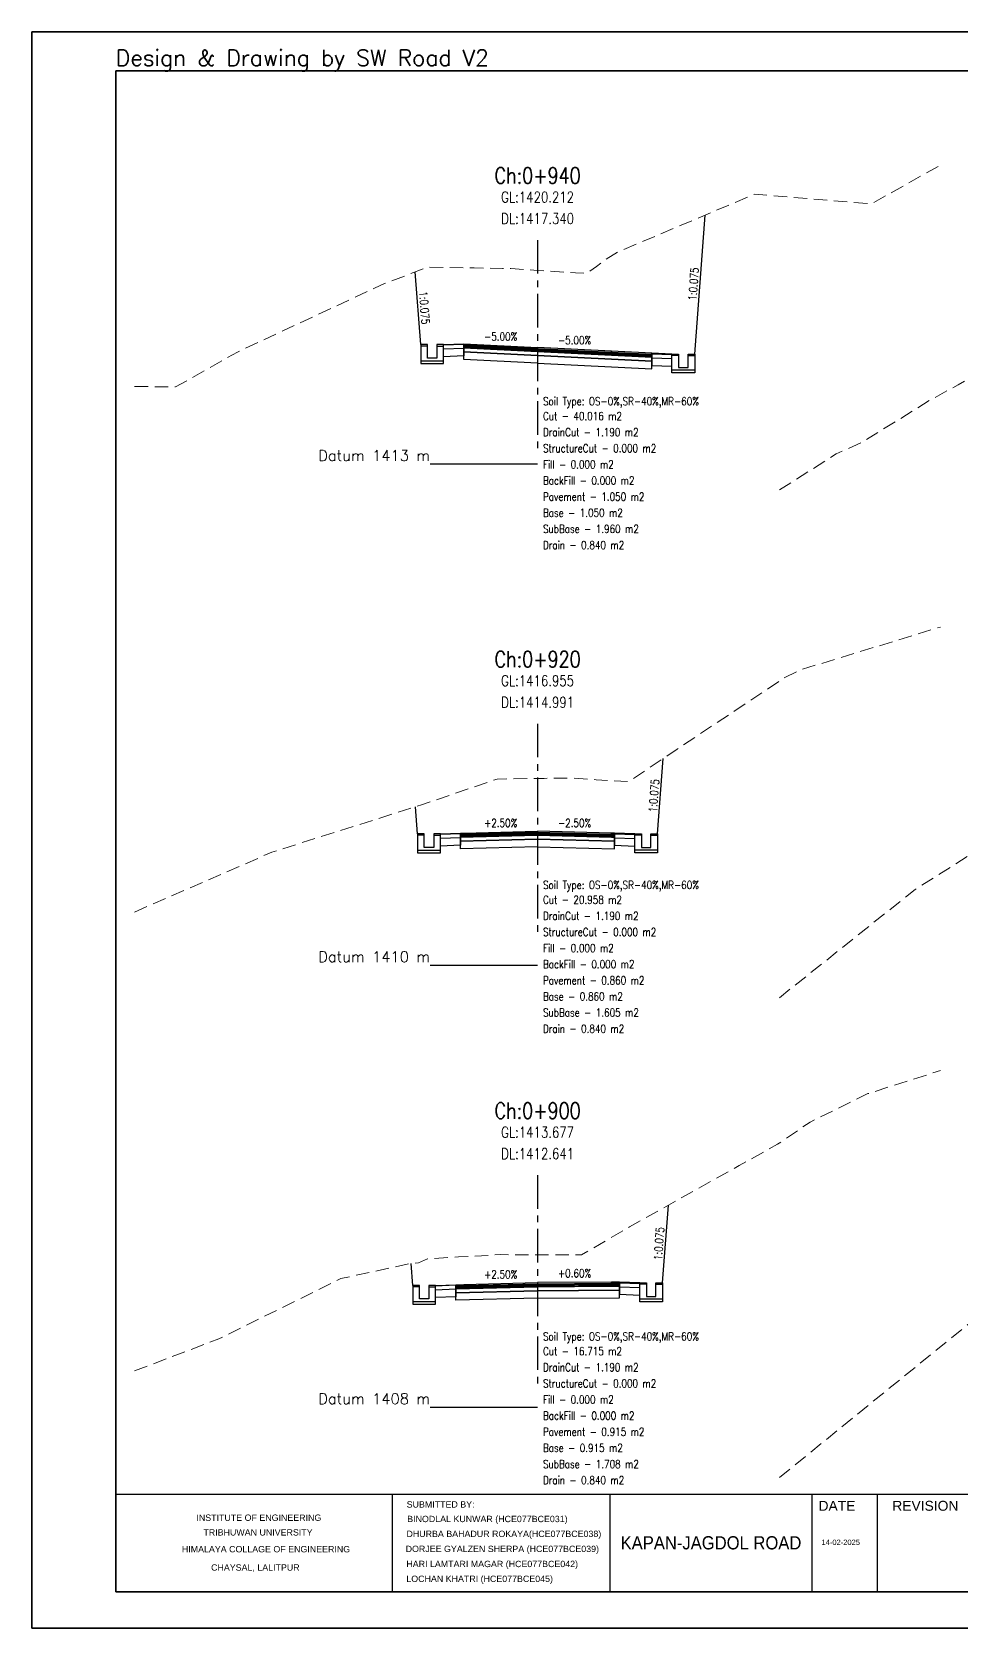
# Model space of a CAD drawing. Extents: x -19 to 1577, y -12 to 48.
# Drawn here: x 521.2 to 555.8, y -11.7 to 47.7 of the extents above; entities that cross this region are included whole.
import ezdxf
from ezdxf.enums import TextEntityAlignment as Align

# ---------------------------------------------------------------- set-up
doc = ezdxf.new("R2010")
doc.units = 0
doc.header["$MEASUREMENT"] = 0
doc.linetypes.add('Center', pattern=[2, 1.25, -0.25, 0.25, -0.25])
doc.linetypes.add('Dashed', pattern=[0.75, 0.5, -0.25])
for name, color, linetype in [('BackFill-Area', 7, 'Continuous'), ('Base', 6, 'Continuous'), ('Base-Area', 7, 'Continuous'), ('Cut-Area', 7, 'Continuous'), ('CutFillLine', 4, 'Continuous'), ('Drain', 3, 'Continuous'), ('Drain-Area', 7, 'Continuous'), ('DrainCut-Area', 7, 'Continuous'), ('ExtraWideningLayers', 7, 'Continuous'), ('Fill-Area', 7, 'Continuous'), ('Frame', 7, 'Continuous'), ('L_CF_Slope', 7, 'Continuous'), ('L_Slope', 7, 'Continuous'), ('Pavement-Area', 7, 'Continuous'), ('PavementLayers', 1, 'Continuous'), ('R_CF_Slope', 7, 'Continuous'), ('R_Slope', 7, 'Continuous'), ('Shoulder', 2, 'Continuous'), ('Soil Type', 7, 'Continuous'), ('StructureCut-Area', 7, 'Continuous'), ('SubBase', 7, 'Continuous'), ('SubBase-Area', 7, 'Continuous')]:
    doc.layers.add(name, color=color, linetype=linetype)
for name, color, linetype, lineweight in [('CenterLine', 5, 'Center', 25), ('ChainageTxt', 7, 'Continuous', 25), ('DatumLabel', 1, 'Continuous', 25), ('DLTxt', 1, 'Continuous', 25), ('GL', 104, 'Dashed', 18), ('GLTxt', 3, 'Continuous', 25)]:
    doc.layers.add(name, color=color, linetype=linetype, lineweight=lineweight)
doc.styles.add('ARIAL', font='arial.ttf')
doc.styles.get("Standard").update_dxf_attribs({"font": 'simplex.shx'})

# ---------------------------------------------------------------- blocks, each defined once
blk = doc.blocks.new('SheetA3-1')
at = {"layer": 'Frame', "color": 6, "linetype": 'Continuous', "lineweight": 35}
for p, q in [((397, 0), (0, 0)), ((0, 0), (0, -283)), ((0, -283), (397, -283))]:
    blk.add_line(p, q, dxfattribs=at)
at = {"layer": 'Frame', "linetype": 'Continuous', "lineweight": 30}
for p, q in [((397, -264.94), (0, -264.94)), ((51.51, -282.86), (51.51, -264.94)), ((91.94, -264.94), (91.94, -282.86)), ((129.6, -282.86), (129.6, -264.94)), ((141.75, -282.86), (141.75, -264.94))]:
    blk.add_line(p, q, dxfattribs=at)
at = {"layer": 'Frame', "color": 6, "linetype": 'Continuous', "lineweight": 35}
blk.add_lwpolyline([(-15.62, -289.77), (404.38, -289.77), (404.38, 7.23), (-15.62, 7.23)], close=True, dxfattribs=at)
at = {"color": 1, "style": 'ARIAL'}
for tag, height, p in [('DWGNUM', 4, (397, -274.34)), ('SHEETNUM', 3, (397, -280.11))]:
    blk.add_attdef(tag, text='', height=height, dxfattribs=at).set_placement(p, align=Align.MIDDLE_RIGHT)
at = {"style": 'ARIAL'}
blk.add_attdef('CHRANGE', text='', height=3, dxfattribs=at).set_placement((332.51, -278.38), align=Align.MIDDLE_CENTER)
at = {"layer": 'Frame', "linetype": 'Continuous', "style": 'ARIAL'}
for s, height, p in [('SUBMITTED BY:', 1.1795, (54.13, -267.35)), ('DATE', 1.843, (130.78, -267.94)), ('REVISION', 1.843, (144.51, -267.94)), ('BINODLAL KUNWAR (HCE077BCE031)', 1.1795, (54.23, -270.06)), ('DHURBA BAHADUR ROKAYA(HCE077BCE038)', 1.1795, (54.09, -272.83)), ('DORJEE GYALZEN SHERPA (HCE077BCE039)', 1.1795, (53.94, -275.63)), ('14-02-2025', 1, (131.34, -274.31)), ('HARI LAMTARI MAGAR (HCE077BCE042)', 1.1795, (54.07, -278.43)), ('LOCHAN KHATRI (HCE077BCE045)', 1.1795, (54.07, -281.19))]:
    blk.add_text(s, height=height, dxfattribs=at).set_placement(p)
blk.add_text('INSTITUTE OF ENGINEERING', height=1.1795, dxfattribs=at).set_placement((26.62, -269.82), align=Align.CENTER)
for s, p in [('TRIBHUWAN UNIVERSITY', (26.46, -271.96)), ('HIMALAYA COLLAGE OF ENGINEERING', (27.95, -275.09)), ('CHAYSAL, LALITPUR', (25.97, -278.6))]:
    blk.add_text(s, height=1.1795, dxfattribs=at).set_placement(p, align=Align.MIDDLE)
at = {"layer": 'Frame', "linetype": 'Continuous', "lineweight": 30, "style": 'ARIAL', "width": 0.9}
for tag, height, p in [('DWGNAME', 3.07, (332.51, -269.42)), ('KAPAN-JAGDOLROAD', 2.46, (110.77, -273.9))]:
    blk.add_attdef(tag, text='', height=height, dxfattribs=at).set_placement(p, align=Align.MIDDLE_CENTER)
at = {"layer": 'Frame', "color": 7, "linetype": 'Continuous', "style": 'ARIAL'}
for tag, p in [('V1', (269.08, -274.49)), ('V2', (299.8, -274.49))]:
    blk.add_attdef(tag, text='', height=1.13, dxfattribs=at).set_placement(p, align=Align.BOTTOM_CENTER)
blk.add_attdef('HSCALE', (282.14, -271.91), '', height=1.13, dxfattribs=at)

msp = doc.modelspace()

# ---------------------------------------------------------------- linework, layer by layer
at = {"layer": 'Base'}
for points in [[(540, 35.85), (540, 35.7), (537.25, 35.837), (537.25, 35.837), (537.25, 35.987), (540, 35.85)], [(540, 35.85), (540, 35.7), (544.25, 35.487), (544.25, 35.487), (544.25, 35.637), (540, 35.85)], [(540, 17.85), (540, 17.7), (537.133, 17.628), (537.133, 17.628), (537.133, 17.778), (540, 17.85)], [(540, 17.85), (540, 17.7), (542.867, 17.628), (542.867, 17.628), (542.867, 17.778), (540, 17.85)], [(540, 1.05), (540, 0.9), (536.95, 0.824), (536.95, 0.824), (536.95, 0.974), (540, 1.05)], [(540, 1.05), (540, 0.9), (543.05, 0.918), (543.05, 0.918), (543.05, 1.068), (540, 1.05)]]:
    msp.add_lwpolyline(points, dxfattribs=at)
at = {"layer": 'CenterLine'}
for p, q in [((540, 40), (540, 32)), ((540, 22), (540, 14)), ((540, 5.2), (540, -2.8))]:
    msp.add_line(p, q, dxfattribs=at)
at = {"layer": 'CutFillLine'}
for points in [[(545.85, 35.758), (546.238, 40.931)], [(535.65, 36.108), (535.447, 38.819)], [(544.467, 17.898), (544.678, 20.709)], [(535.533, 17.898), (535.457, 18.912)], [(544.65, 1.188), (544.867, 4.084)], [(535.35, 1.094), (535.288, 1.916)]]:
    msp.add_lwpolyline(points, dxfattribs=at)
at = {"layer": 'DatumLabel'}
for p, q in [((540, 31.66), (536, 31.66)), ((540, 13.009), (536, 13.009)), ((540, -3.441), (536, -3.441))]:
    msp.add_line(p, q, dxfattribs=at)
at = {"layer": 'Drain'}
for points in [[(536.5, 36.108), (536.25, 36.108), (536.25, 36.057), (536.25, 35.608), (535.9, 35.608), (535.9, 36.057), (535.9, 36.108), (535.65, 36.108), (535.65, 36.057), (535.65, 35.608), (535.65, 35.507), (535.65, 35.407), (536.5, 35.407), (536.5, 35.507), (536.5, 35.608), (536.5, 36.057), (536.5, 36.108)], [(535.9, 36.057), (535.65, 36.057)], [(536.25, 36.057), (536.5, 36.057)], [(545, 35.758), (545.25, 35.758), (545.25, 35.707), (545.25, 35.258), (545.6, 35.258), (545.6, 35.707), (545.6, 35.758), (545.85, 35.758), (545.85, 35.707), (545.85, 35.258), (545.85, 35.157), (545.85, 35.057), (545, 35.057), (545, 35.157), (545, 35.258), (545, 35.707), (545, 35.758)], [(545.25, 35.707), (545, 35.707)], [(545.6, 35.707), (545.85, 35.707)], [(535.65, 35.507), (536.5, 35.507)], [(545.85, 35.157), (545, 35.157)], [(536.383, 17.898), (536.133, 17.898), (536.133, 17.848), (536.133, 17.398), (535.783, 17.398), (535.783, 17.848), (535.783, 17.898), (535.533, 17.898), (535.533, 17.848), (535.533, 17.398), (535.533, 17.298), (535.533, 17.198), (536.383, 17.198), (536.383, 17.298), (536.383, 17.398), (536.383, 17.848), (536.383, 17.898)], [(535.783, 17.848), (535.533, 17.848)], [(536.133, 17.848), (536.383, 17.848)], [(543.617, 17.898), (543.867, 17.898), (543.867, 17.848), (543.867, 17.398), (544.217, 17.398), (544.217, 17.848), (544.217, 17.898), (544.467, 17.898), (544.467, 17.848), (544.467, 17.398), (544.467, 17.298), (544.467, 17.198), (543.617, 17.198), (543.617, 17.298), (543.617, 17.398), (543.617, 17.848), (543.617, 17.898)], [(543.867, 17.848), (543.617, 17.848)], [(544.217, 17.848), (544.467, 17.848)], [(535.533, 17.298), (536.383, 17.298)], [(544.467, 17.298), (543.617, 17.298)], [(543.8, 1.188), (544.05, 1.188), (544.05, 1.138), (544.05, 0.688), (544.4, 0.688), (544.4, 1.138), (544.4, 1.188), (544.65, 1.188), (544.65, 1.138), (544.65, 0.688), (544.65, 0.588), (544.65, 0.488), (543.8, 0.488), (543.8, 0.588), (543.8, 0.688), (543.8, 1.138), (543.8, 1.188)], [(536.2, 1.094), (535.95, 1.094), (535.95, 1.044), (535.95, 0.594), (535.6, 0.594), (535.6, 1.044), (535.6, 1.094), (535.35, 1.094), (535.35, 1.044), (535.35, 0.594), (535.35, 0.494), (535.35, 0.394), (536.2, 0.394), (536.2, 0.494), (536.2, 0.594), (536.2, 1.044), (536.2, 1.094)], [(535.6, 1.044), (535.35, 1.044)], [(535.95, 1.044), (536.2, 1.044)], [(544.05, 1.138), (543.8, 1.138)], [(544.4, 1.138), (544.65, 1.138)], [(535.35, 0.494), (536.2, 0.494)], [(544.65, 0.588), (543.8, 0.588)]]:
    msp.add_lwpolyline(points, dxfattribs=at)
at = {"layer": 'ExtraWideningLayers'}
for points in [[(542.75, 35.862), (542.75, 35.812), (544.25, 35.737), (544.25, 35.737), (544.25, 35.788), (542.75, 35.862)], [(542.75, 35.812), (542.75, 35.762), (544.25, 35.687), (544.25, 35.687), (544.25, 35.737), (542.75, 35.812)], [(542.75, 35.762), (542.75, 35.712), (544.25, 35.637), (544.25, 35.637), (544.25, 35.687), (542.75, 35.762)], [(537.25, 17.931), (537.25, 17.881), (537.133, 17.878), (537.133, 17.878), (537.133, 17.928), (537.25, 17.931)], [(537.25, 17.881), (537.25, 17.831), (537.133, 17.828), (537.133, 17.828), (537.133, 17.878), (537.25, 17.881)], [(537.25, 17.831), (537.25, 17.781), (537.133, 17.778), (537.133, 17.778), (537.133, 17.828), (537.25, 17.831)], [(542.75, 17.931), (542.75, 17.881), (542.867, 17.878), (542.867, 17.878), (542.867, 17.928), (542.75, 17.931)], [(542.75, 17.881), (542.75, 17.831), (542.867, 17.828), (542.867, 17.828), (542.867, 17.878), (542.75, 17.881)], [(542.75, 17.831), (542.75, 17.781), (542.867, 17.778), (542.867, 17.778), (542.867, 17.828), (542.75, 17.831)], [(542.75, 1.216), (542.75, 1.166), (543.05, 1.168), (543.05, 1.168), (543.05, 1.218), (542.75, 1.216)], [(537.25, 1.131), (537.25, 1.081), (536.95, 1.074), (536.95, 1.074), (536.95, 1.124), (537.25, 1.131)], [(537.25, 1.081), (537.25, 1.031), (536.95, 1.024), (536.95, 1.024), (536.95, 1.074), (537.25, 1.081)], [(537.25, 1.031), (537.25, 0.981), (536.95, 0.974), (536.95, 0.974), (536.95, 1.024), (537.25, 1.031)], [(542.75, 1.166), (542.75, 1.116), (543.05, 1.118), (543.05, 1.118), (543.05, 1.168), (542.75, 1.166)], [(542.75, 1.116), (542.75, 1.066), (543.05, 1.068), (543.05, 1.068), (543.05, 1.118), (542.75, 1.116)]]:
    msp.add_lwpolyline(points, dxfattribs=at)
at = {"layer": 'GL', "flags": 128}
for points in [[(549, 30.703), (551.117, 32.042), (552.075, 32.473), (554.604, 34.04), (555.652, 34.612), (558.474, 36.151), (559.186, 36.461), (559.664, 36.856), (560.839, 37.536), (561.764, 37.761), (562.818, 37.695), (564, 37.736), (566.641, 37.826), (567.509, 37.813), (568.025, 37.833), (568.915, 38.827), (572.272, 42.521), (574.438, 43.866), (576.051, 44.861), (577.171, 45.769), (579, 46.949)], [(525, 34.553), (526.527, 34.532), (528.823, 35.829), (534.166, 38.322), (535.898, 38.994), (537.632, 38.964), (538.689, 38.942), (539.008, 38.938), (540, 38.872), (541.416, 38.778), (541.841, 38.765), (542.197, 39.021), (542.459, 39.231), (542.974, 39.55), (548.077, 41.709), (552.417, 41.344), (555, 42.793)], [(549, 11.805), (554.056, 15.836), (559.092, 19.019), (559.258, 19.066), (559.448, 19.073), (559.798, 19.333), (561.574, 20.022), (562.588, 19.946), (563.467, 19.964), (564, 19.988), (565.4, 20.052), (566.395, 20.182), (572.23, 25.017), (574.333, 26.83), (575.826, 27.779), (576.626, 28.054), (576.82, 28.238), (578.523, 28.836), (579, 29.025)], [(525, 14.994), (530.103, 17.217), (535.678, 18.982), (538.494, 19.942), (540, 19.964), (540.247, 19.968), (541.257, 19.978), (542.178, 19.917), (543.394, 19.847), (545.198, 21.058), (549.204, 23.723), (549.817, 24.015), (555, 25.6)], [(525, -2.083), (528.135, -0.891), (532.679, 1.351), (535.336, 1.926), (535.572, 1.936), (535.902, 2.082), (537.059, 2.156), (538.631, 2.242), (540, 2.236), (540.873, 2.231), (541.639, 2.231), (543.418, 3.275), (547.501, 5.554), (548.924, 6.348), (550.141, 7.176), (552.293, 8.234), (555, 9.096)], [(549, -6.051), (557.786, 1.08), (559.625, 2.568), (559.805, 3.051), (561.397, 4.044), (563.778, 4.079), (564, 4.084), (564.717, 4.098), (567.168, 4.084), (568.324, 4.06), (569.05, 4.2), (569.735, 4.644), (572.713, 5.776), (574.647, 5.497), (579, 7.421)]]:
    msp.add_lwpolyline(points, dxfattribs=at)
at = {"layer": 'PavementLayers'}
for points in [[(540, 36), (540, 35.95), (537.25, 36.087), (537.25, 36.087), (537.25, 36.138), (540, 36)], [(540, 35.95), (540, 35.9), (537.25, 36.037), (537.25, 36.037), (537.25, 36.087), (540, 35.95)], [(540, 35.9), (540, 35.85), (537.25, 35.987), (537.25, 35.987), (537.25, 36.037), (540, 35.9)], [(540, 36), (540, 35.95), (542.75, 35.812), (542.75, 35.812), (542.75, 35.862), (540, 36)], [(540, 35.95), (540, 35.9), (542.75, 35.762), (542.75, 35.762), (542.75, 35.812), (540, 35.95)], [(540, 35.9), (540, 35.85), (542.75, 35.712), (542.75, 35.712), (542.75, 35.762), (540, 35.9)], [(540, 18), (540, 17.95), (537.25, 17.881), (537.25, 17.881), (537.25, 17.931), (540, 18)], [(540, 17.95), (540, 17.9), (537.25, 17.831), (537.25, 17.831), (537.25, 17.881), (540, 17.95)], [(540, 17.9), (540, 17.85), (537.25, 17.781), (537.25, 17.781), (537.25, 17.831), (540, 17.9)], [(540, 18), (540, 17.95), (542.75, 17.881), (542.75, 17.881), (542.75, 17.931), (540, 18)], [(540, 17.95), (540, 17.9), (542.75, 17.831), (542.75, 17.831), (542.75, 17.881), (540, 17.95)], [(540, 17.9), (540, 17.85), (542.75, 17.781), (542.75, 17.781), (542.75, 17.831), (540, 17.9)], [(540, 1.2), (540, 1.15), (537.25, 1.081), (537.25, 1.081), (537.25, 1.131), (540, 1.2)], [(540, 1.2), (540, 1.15), (542.75, 1.166), (542.75, 1.166), (542.75, 1.216), (540, 1.2)], [(540, 1.15), (540, 1.1), (537.25, 1.031), (537.25, 1.031), (537.25, 1.081), (540, 1.15)], [(540, 1.1), (540, 1.05), (537.25, 0.981), (537.25, 0.981), (537.25, 1.031), (540, 1.1)], [(540, 1.15), (540, 1.1), (542.75, 1.116), (542.75, 1.116), (542.75, 1.166), (540, 1.15)], [(540, 1.1), (540, 1.05), (542.75, 1.066), (542.75, 1.066), (542.75, 1.116), (540, 1.1)]]:
    msp.add_lwpolyline(points, dxfattribs=at)
at = {"layer": 'Shoulder'}
for p, q in [((537.25, 36.118), (536.5, 36.087)), ((537.25, 35.967), (536.5, 35.937)), ((544.25, 35.768), (545, 35.737)), ((544.25, 35.617), (545, 35.587)), ((537.133, 17.908), (536.383, 17.878)), ((542.867, 17.908), (543.617, 17.878)), ((537.133, 17.758), (536.383, 17.728)), ((542.867, 17.758), (543.617, 17.728)), ((543.05, 1.198), (543.8, 1.168)), ((536.95, 1.104), (536.2, 1.074)), ((536.95, 0.954), (536.2, 0.924)), ((543.05, 1.048), (543.8, 1.018))]:
    msp.add_line(p, q, dxfattribs=at)
for points in [[(537.25, 36.138), (537.25, 36.118), (537.25, 35.967), (537.25, 35.687), (536.5, 35.657), (536.5, 35.937), (536.5, 36.087), (536.5, 36.108), (537.25, 36.138)], [(544.25, 35.788), (544.25, 35.768), (544.25, 35.617), (544.25, 35.337), (545, 35.307), (545, 35.587), (545, 35.737), (545, 35.758), (544.25, 35.788)], [(537.133, 17.928), (537.133, 17.908), (537.133, 17.758), (537.133, 17.478), (536.383, 17.448), (536.383, 17.728), (536.383, 17.878), (536.383, 17.898), (537.133, 17.928)], [(542.867, 17.928), (542.867, 17.908), (542.867, 17.758), (542.867, 17.478), (543.617, 17.448), (543.617, 17.728), (543.617, 17.878), (543.617, 17.898), (542.867, 17.928)], [(543.05, 1.218), (543.05, 1.198), (543.05, 1.048), (543.05, 0.768), (543.8, 0.738), (543.8, 1.018), (543.8, 1.168), (543.8, 1.188), (543.05, 1.218)], [(536.95, 1.124), (536.95, 1.104), (536.95, 0.954), (536.95, 0.674), (536.2, 0.644), (536.2, 0.924), (536.2, 1.074), (536.2, 1.094), (536.95, 1.124)]]:
    msp.add_lwpolyline(points, dxfattribs=at)
at = {"layer": 'SubBase'}
for points in [[(540, 35.7), (540, 35.42), (537.25, 35.557), (537.25, 35.557), (537.25, 35.837), (540, 35.7)], [(540, 35.7), (540, 35.42), (544.25, 35.207), (544.25, 35.207), (544.25, 35.487), (540, 35.7)], [(540, 17.7), (540, 17.42), (537.133, 17.348), (537.133, 17.348), (537.133, 17.628), (540, 17.7)], [(540, 17.7), (540, 17.42), (542.867, 17.348), (542.867, 17.348), (542.867, 17.628), (540, 17.7)], [(540, 0.9), (540, 0.62), (536.95, 0.544), (536.95, 0.544), (536.95, 0.824), (540, 0.9)], [(540, 0.9), (540, 0.62), (543.05, 0.638), (543.05, 0.638), (543.05, 0.918), (540, 0.9)]]:
    msp.add_lwpolyline(points, dxfattribs=at)

# ---------------------------------------------------------------- block references
ref = msp.add_blockref('SheetA3-1', (524.3, 46.3), dxfattribs=dict(xscale=0.200000002980232, yscale=0.200000002980232, zscale=0.200000002980232))
ref.add_attrib('ROADNAME', 'KAPAN-JAGDOL ROAD', dxfattribs={"layer": 'Frame', "linetype": 'Continuous', "lineweight": 30, "height": 0.49145, "style": 'ARIAL', "width": 0.9}).set_placement((546.453, -8.481), align=Align.MIDDLE_CENTER)

# ---------------------------------------------------------------- texts
msp.add_text('Design & Drawing by SW Road V2', height=0.6).set_placement((524.3, 46.3), align=Align.BOTTOM_LEFT)
at = {"layer": 'BackFill-Area', "width": 0.8}
for p in [(540.2, 31.2), (540.2, 13.2), (540.2, -3.6)]:
    msp.add_text('BackFill - 0.000 m2', height=0.3, dxfattribs=at).set_placement(p, align=Align.TOP_LEFT)
at = {"layer": 'Base-Area', "width": 0.8}
for s, p in [('Base - 1.050 m2', (540.2, 30)), ('Base - 0.860 m2', (540.2, 12)), ('Base - 0.915 m2', (540.2, -4.8))]:
    msp.add_text(s, height=0.3, dxfattribs=at).set_placement(p, align=Align.TOP_LEFT)
at = {"layer": 'ChainageTxt', "width": 0.8}
for s, p in [('Ch:0+940', (540, 42.4)), ('Ch:0+920', (540, 24.4)), ('Ch:0+900', (540, 7.6))]:
    msp.add_text(s, height=0.6, dxfattribs=at).set_placement(p, align=Align.MIDDLE_CENTER)
at = {"layer": 'Cut-Area', "width": 0.8}
for s, p in [('Cut - 40.016 m2', (540.2, 33.6)), ('Cut - 20.958 m2', (540.2, 15.6)), ('Cut - 16.715 m2', (540.2, -1.2))]:
    msp.add_text(s, height=0.3, dxfattribs=at).set_placement(p, align=Align.TOP_LEFT)
at = {"layer": 'DatumLabel'}
for s, p in [('Datum 1413 m', (536, 31.66)), ('Datum 1410 m', (536, 13.009)), ('Datum 1408 m', (536, -3.441))]:
    msp.add_text(s, height=0.4, dxfattribs=at).set_placement(p, align=Align.BOTTOM_RIGHT)
at = {"layer": 'DLTxt', "width": 0.8}
for s, p in [('DL:1417.340', (540, 40.8)), ('DL:1414.991', (540, 22.8)), ('DL:1412.641', (540, 6))]:
    msp.add_text(s, height=0.4, dxfattribs=at).set_placement(p, align=Align.MIDDLE_CENTER)
at = {"layer": 'Drain-Area', "width": 0.8}
for p in [(540.2, 28.8), (540.2, 10.8), (540.2, -6)]:
    msp.add_text('Drain - 0.840 m2', height=0.3, dxfattribs=at).set_placement(p, align=Align.TOP_LEFT)
at = {"layer": 'DrainCut-Area', "width": 0.8}
for p in [(540.2, 33), (540.2, 15), (540.2, -1.8)]:
    msp.add_text('DrainCut - 1.190 m2', height=0.3, dxfattribs=at).set_placement(p, align=Align.TOP_LEFT)
at = {"layer": 'Fill-Area', "width": 0.8}
for p in [(540.2, 31.8), (540.2, 13.8), (540.2, -3)]:
    msp.add_text('Fill - 0.000 m2', height=0.3, dxfattribs=at).set_placement(p, align=Align.TOP_LEFT)
at = {"layer": 'GLTxt', "width": 0.8}
for s, p in [('GL:1420.212', (540, 41.6)), ('GL:1416.955', (540, 23.6)), ('GL:1413.677', (540, 6.8))]:
    msp.add_text(s, height=0.4, dxfattribs=at).set_placement(p, align=Align.MIDDLE_CENTER)
at = {"layer": 'L_CF_Slope', "width": 0.8}
msp.add_text('1:0.075', height=0.3, rotation=274.28915, dxfattribs=at).set_placement((535.548, 37.463), align=Align.BOTTOM_CENTER)
at = {"layer": 'L_Slope', "width": 0.8}
for s, p in [('-5.00%', (538.625, 36.169)), ('+2.50%', (538.625, 18.066)), ('+2.50%', (538.625, 1.266))]:
    msp.add_text(s, height=0.3, dxfattribs=at).set_placement(p, align=Align.BOTTOM_CENTER)
at = {"layer": 'Pavement-Area', "width": 0.8}
for s, p in [('Pavement - 1.050 m2', (540.2, 30.6)), ('Pavement - 0.860 m2', (540.2, 12.6)), ('Pavement - 0.915 m2', (540.2, -4.2))]:
    msp.add_text(s, height=0.3, dxfattribs=at).set_placement(p, align=Align.TOP_LEFT)
at = {"layer": 'R_CF_Slope', "width": 0.8}
for p in [(546.044, 38.344), (544.572, 19.304), (544.759, 2.636)]:
    msp.add_text('1:0.075', height=0.3, rotation=85.71085, dxfattribs=at).set_placement(p, align=Align.BOTTOM_CENTER)
at = {"layer": 'R_Slope', "width": 0.8}
for s, p in [('-5.00%', (541.375, 36.031)), ('-2.50%', (541.375, 18.066)), ('+0.60%', (541.375, 1.308))]:
    msp.add_text(s, height=0.3, dxfattribs=at).set_placement(p, align=Align.BOTTOM_CENTER)
at = {"layer": 'Soil Type', "width": 0.8}
for p in [(540.2, 34), (540.2, 16), (540.2, -0.8)]:
    msp.add_text('Soil Type: OS-0%,SR-40%,MR-60%', height=0.3, dxfattribs=at).set_placement(p, align=Align.MIDDLE_LEFT)
at = {"layer": 'StructureCut-Area', "width": 0.8}
for p in [(540.2, 32.4), (540.2, 14.4), (540.2, -2.4)]:
    msp.add_text('StructureCut - 0.000 m2', height=0.3, dxfattribs=at).set_placement(p, align=Align.TOP_LEFT)
at = {"layer": 'SubBase-Area', "width": 0.8}
for s, p in [('SubBase - 1.960 m2', (540.2, 29.4)), ('SubBase - 1.605 m2', (540.2, 11.4)), ('SubBase - 1.708 m2', (540.2, -5.4))]:
    msp.add_text(s, height=0.3, dxfattribs=at).set_placement(p, align=Align.TOP_LEFT)

doc.saveas('drawing.dxf')
